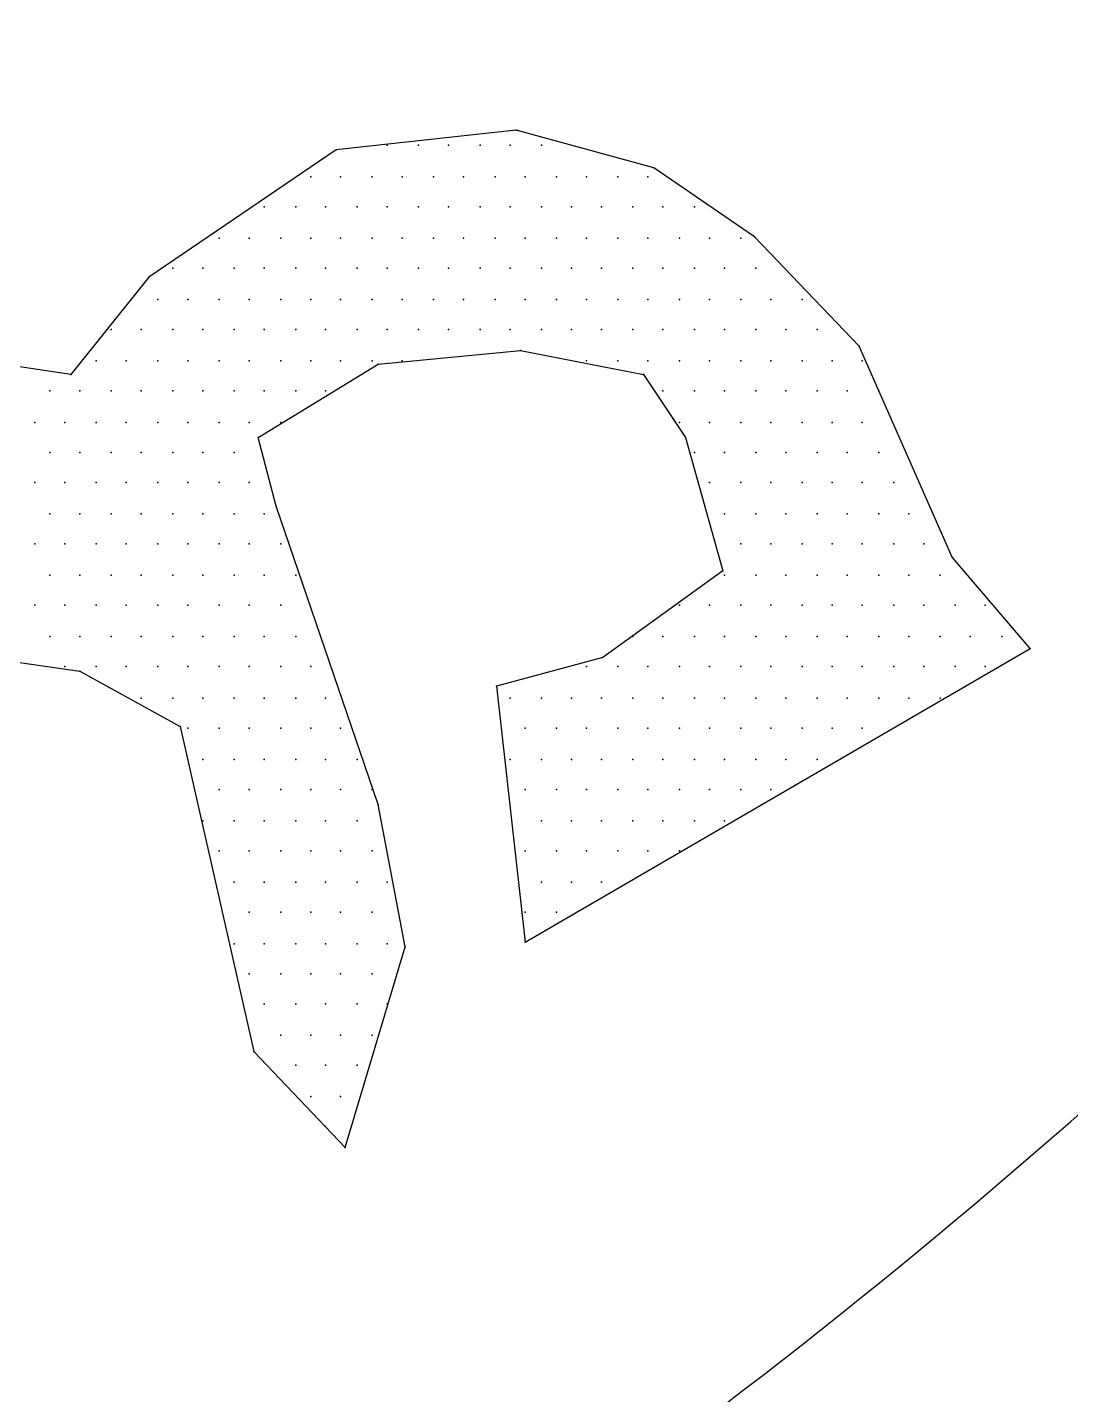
# Model space of a CAD drawing. Extents: x 204392 to 206166, y 706239 to 707835.
# Drawn here: x 204791.74 to 204799.09, y 707711.98 to 707721.62 of the extents above; entities that cross this region are included whole.
import ezdxf

# ---------------------------------------------------------------- set-up
doc = ezdxf.new("R2010")
doc.units = 0
doc.header["$LTSCALE"] = 7
doc.header["$MEASUREMENT"] = 0
doc.layers.add('FNCP001', color=2, linetype='Continuous')
doc.layers.add('KOTERET', color=1, linetype='Continuous')

# ---------------------------------------------------------------- blocks, each defined once
blk = doc.blocks.new('elips')
at = {"layer": 'KOTERET', "color": 1, "linetype": 'Continuous'}
for points in [[(183499.1831, 676929.4187, 0.06433), (183486.4417, 676932.9339, 0.055067), (183475.12, 676933.2717, 0.081051), (183461.7451, 676930.5218, 0.05642), (183453.2737, 676926.1409, 0.170965), (183446.7604, 676918.5457, 0.076819), (183445.7682, 676914.0539, 0.118306), (183447.3569, 676907.2082, 0.129737), (183452.4345, 676901.4391, 0.070189), (183462.3732, 676896.2032, 0.047922), (183469.826, 676894.3083, 0.049022), (183480.4932, 676893.543, 0.072792), (183496.0954, 676896.2454, 0.1248), (183506.3456, 676901.8508, 0.103709), (183511.9774, 676909.8156, 0.036886), (183512.3891, 676911.5627, 0.106536), (183512.1041, 676916.6878, 0.106243), (183507.037, 676924.4255, 0.106919), (183499.1831, 676929.4187)], [(183470.016, 676895.4537, 0.049045), (183480.4615, 676894.7042, 0.072972), (183495.7682, 676897.3644, 0.125195), (183505.5539, 676902.7006, 0.103069), (183510.8901, 676910.222, 0.035565), (183511.2437, 676911.7474, 0.105225), (183511.0009, 676916.3288, 0.105504), (183506.2242, 676923.6021, 0.107235), (183498.7609, 676928.3419, 0.064474), (183486.278, 676931.7833, 0.055181), (183475.1886, 676932.1158, 0.081162), (183462.1621, 676929.4398, 0.05669), (183453.886, 676925.1539, 0.171614), (183447.8425, 676918.1287, 0.076301), (183446.9293, 676914.0117, 0.117637), (183448.3967, 676907.7307, 0.130118), (183453.0995, 676902.3945, 0.070334), (183462.7691, 676897.2958, 0.047983), (183470.016, 676895.4537)]]:
    blk.add_lwpolyline(points, format="xyb", dxfattribs=at)
at = {"layer": 'KOTERET', "color": 2, "linetype": 'Continuous'}
for points in [[(183503.1418, 676905.7778), (183502.5084, 676905.7092)], [(183503.6274, 676905.6458), (183503.1418, 676905.7778)], [(183502.5084, 676905.7092), (183501.8486, 676905.2605)], [(183502.6878, 676905.725), (183502.6878, 676905.725)], [(183502.7987, 676905.725), (183502.7987, 676905.725)], [(183502.9042, 676905.725), (183502.9042, 676905.725)], [(183503.0151, 676905.725), (183503.0151, 676905.725)], [(183503.1206, 676905.725), (183503.1206, 676905.725)], [(183503.2315, 676905.725), (183503.2315, 676905.725)], [(183503.981, 676905.403), (183503.6274, 676905.6458)], [(183502.4187, 676905.6142), (183502.4187, 676905.6142)], [(183502.5242, 676905.6142), (183502.5242, 676905.6142)], [(183502.6351, 676905.6142), (183502.6351, 676905.6142)], [(183502.7406, 676905.6142), (183502.7406, 676905.6142)], [(183502.8515, 676905.6142), (183502.8515, 676905.6142)], [(183502.957, 676905.6142), (183502.957, 676905.6142)], [(183503.0679, 676905.6142), (183503.0679, 676905.6142)], [(183503.1734, 676905.6142), (183503.1734, 676905.6142)], [(183503.2843, 676905.6142), (183503.2843, 676905.6142)], [(183503.3898, 676905.6142), (183503.3898, 676905.6142)], [(183503.5007, 676905.6142), (183503.5007, 676905.6142)], [(183503.6062, 676905.6142), (183503.6062, 676905.6142)], [(183502.255, 676905.5086), (183502.255, 676905.5086)], [(183502.3659, 676905.5086), (183502.3659, 676905.5086)], [(183502.4714, 676905.5086), (183502.4714, 676905.5086)], [(183502.5823, 676905.5086), (183502.5823, 676905.5086)], [(183502.6878, 676905.5086), (183502.6878, 676905.5086)], [(183502.7987, 676905.5086), (183502.7987, 676905.5086)], [(183502.9042, 676905.5086), (183502.9042, 676905.5086)], [(183503.0151, 676905.5086), (183503.0151, 676905.5086)], [(183503.1206, 676905.5086), (183503.1206, 676905.5086)], [(183503.2315, 676905.5086), (183503.2315, 676905.5086)], [(183503.3371, 676905.5086), (183503.3371, 676905.5086)], [(183503.4426, 676905.5086), (183503.4426, 676905.5086)], [(183503.5535, 676905.5086), (183503.5535, 676905.5086)], [(183503.659, 676905.5086), (183503.659, 676905.5086)], [(183503.7699, 676905.5086), (183503.7699, 676905.5086)], [(183504.3505, 676905.0177), (183503.981, 676905.403)], [(183502.0967, 676905.3978), (183502.0967, 676905.3978)], [(183502.2022, 676905.3978), (183502.2022, 676905.3978)], [(183502.3131, 676905.3978), (183502.3131, 676905.3978)], [(183502.4187, 676905.3978), (183502.4187, 676905.3978)], [(183502.5242, 676905.3978), (183502.5242, 676905.3978)], [(183502.6351, 676905.3978), (183502.6351, 676905.3978)], [(183502.7406, 676905.3978), (183502.7406, 676905.3978)], [(183502.8515, 676905.3978), (183502.8515, 676905.3978)], [(183502.957, 676905.3978), (183502.957, 676905.3978)], [(183503.0679, 676905.3978), (183503.0679, 676905.3978)], [(183503.1734, 676905.3978), (183503.1734, 676905.3978)], [(183503.2843, 676905.3978), (183503.2843, 676905.3978)], [(183503.3898, 676905.3978), (183503.3898, 676905.3978)], [(183503.5007, 676905.3978), (183503.5007, 676905.3978)], [(183503.6062, 676905.3978), (183503.6062, 676905.3978)], [(183503.7171, 676905.3978), (183503.7171, 676905.3978)], [(183503.8226, 676905.3978), (183503.8226, 676905.3978)], [(183503.9335, 676905.3978), (183503.9335, 676905.3978)], [(183501.8486, 676905.2605), (183501.5741, 676904.9175)], [(183501.9331, 676905.2922), (183501.9331, 676905.2922)], [(183502.0386, 676905.2922), (183502.0386, 676905.2922)], [(183502.1495, 676905.2922), (183502.1495, 676905.2922)], [(183502.255, 676905.2922), (183502.255, 676905.2922)], [(183502.3659, 676905.2922), (183502.3659, 676905.2922)], [(183502.4714, 676905.2922), (183502.4714, 676905.2922)], [(183502.5823, 676905.2922), (183502.5823, 676905.2922)], [(183502.6878, 676905.2922), (183502.6878, 676905.2922)], [(183502.7987, 676905.2922), (183502.7987, 676905.2922)], [(183502.9042, 676905.2922), (183502.9042, 676905.2922)], [(183503.0151, 676905.2922), (183503.0151, 676905.2922)], [(183503.1206, 676905.2922), (183503.1206, 676905.2922)], [(183503.2315, 676905.2922), (183503.2315, 676905.2922)], [(183503.3371, 676905.2922), (183503.3371, 676905.2922)], [(183503.4426, 676905.2922), (183503.4426, 676905.2922)], [(183503.5535, 676905.2922), (183503.5535, 676905.2922)], [(183503.659, 676905.2922), (183503.659, 676905.2922)], [(183503.7699, 676905.2922), (183503.7699, 676905.2922)], [(183503.8754, 676905.2922), (183503.8754, 676905.2922)], [(183503.9863, 676905.2922), (183503.9863, 676905.2922)], [(183501.8803, 676905.1814), (183501.8803, 676905.1814)], [(183501.9858, 676905.1814), (183501.9858, 676905.1814)], [(183502.0967, 676905.1814), (183502.0967, 676905.1814)], [(183502.2022, 676905.1814), (183502.2022, 676905.1814)], [(183502.3131, 676905.1814), (183502.3131, 676905.1814)], [(183502.4187, 676905.1814), (183502.4187, 676905.1814)], [(183502.5242, 676905.1814), (183502.5242, 676905.1814)], [(183502.6351, 676905.1814), (183502.6351, 676905.1814)], [(183502.7406, 676905.1814), (183502.7406, 676905.1814)], [(183502.8515, 676905.1814), (183502.8515, 676905.1814)], [(183502.957, 676905.1814), (183502.957, 676905.1814)], [(183503.0679, 676905.1814), (183503.0679, 676905.1814)], [(183503.1734, 676905.1814), (183503.1734, 676905.1814)], [(183503.2843, 676905.1814), (183503.2843, 676905.1814)], [(183503.3898, 676905.1814), (183503.3898, 676905.1814)], [(183503.5007, 676905.1814), (183503.5007, 676905.1814)], [(183503.6062, 676905.1814), (183503.6062, 676905.1814)], [(183503.7171, 676905.1814), (183503.7171, 676905.1814)], [(183503.8226, 676905.1814), (183503.8226, 676905.1814)], [(183503.9335, 676905.1814), (183503.9335, 676905.1814)], [(183504.039, 676905.1814), (183504.039, 676905.1814)], [(183504.1499, 676905.1814), (183504.1499, 676905.1814)], [(183501.7167, 676905.0758), (183501.7167, 676905.0758)], [(183501.8222, 676905.0758), (183501.8222, 676905.0758)], [(183501.9331, 676905.0758), (183501.9331, 676905.0758)], [(183502.0386, 676905.0758), (183502.0386, 676905.0758)], [(183502.1495, 676905.0758), (183502.1495, 676905.0758)], [(183502.255, 676905.0758), (183502.255, 676905.0758)], [(183502.3659, 676905.0758), (183502.3659, 676905.0758)], [(183502.4714, 676905.0758), (183502.4714, 676905.0758)], [(183502.5823, 676905.0758), (183502.5823, 676905.0758)], [(183502.6878, 676905.0758), (183502.6878, 676905.0758)], [(183502.7987, 676905.0758), (183502.7987, 676905.0758)], [(183502.9042, 676905.0758), (183502.9042, 676905.0758)], [(183503.0151, 676905.0758), (183503.0151, 676905.0758)], [(183503.1206, 676905.0758), (183503.1206, 676905.0758)], [(183503.2315, 676905.0758), (183503.2315, 676905.0758)], [(183503.3371, 676905.0758), (183503.3371, 676905.0758)], [(183503.4426, 676905.0758), (183503.4426, 676905.0758)], [(183503.5535, 676905.0758), (183503.5535, 676905.0758)], [(183503.659, 676905.0758), (183503.659, 676905.0758)], [(183503.7699, 676905.0758), (183503.7699, 676905.0758)], [(183503.8754, 676905.0758), (183503.8754, 676905.0758)], [(183503.9863, 676905.0758), (183503.9863, 676905.0758)], [(183504.0918, 676905.0758), (183504.0918, 676905.0758)], [(183504.2027, 676905.0758), (183504.2027, 676905.0758)], [(183501.5741, 676904.9175), (183500.9091, 676905.0177)], [(183504.6777, 676904.2735), (183504.3505, 676905.0177)], [(183501.6639, 676904.965), (183501.6639, 676904.965)], [(183501.7694, 676904.965), (183501.7694, 676904.965)], [(183501.8803, 676904.965), (183501.8803, 676904.965)], [(183501.9858, 676904.965), (183501.9858, 676904.965)], [(183502.0967, 676904.965), (183502.0967, 676904.965)], [(183502.2022, 676904.965), (183502.2022, 676904.965)], [(183502.3131, 676904.965), (183502.3131, 676904.965)], [(183502.4187, 676904.965), (183502.4187, 676904.965)], [(183502.5242, 676904.965), (183502.5242, 676904.965)], [(183502.6351, 676904.965), (183502.6351, 676904.965)], [(183502.6562, 676904.9544), (183503.1576, 676905.0019)], [(183502.7406, 676904.965), (183502.7406, 676904.965)], [(183503.1576, 676905.0019), (183503.5904, 676904.9175)], [(183503.3898, 676904.965), (183503.3898, 676904.965)], [(183503.5007, 676904.965), (183503.5007, 676904.965)], [(183503.6062, 676904.965), (183503.6062, 676904.965)], [(183503.7171, 676904.965), (183503.7171, 676904.965)], [(183503.8226, 676904.965), (183503.8226, 676904.965)], [(183503.9335, 676904.965), (183503.9335, 676904.965)], [(183504.039, 676904.965), (183504.039, 676904.965)], [(183504.1499, 676904.965), (183504.1499, 676904.965)], [(183504.2555, 676904.965), (183504.2555, 676904.965)], [(183504.361, 676904.965), (183504.361, 676904.965)], [(183502.2339, 676904.6958), (183502.6562, 676904.9544)], [(183503.5904, 676904.9175), (183503.7382, 676904.6958)], [(183501.5003, 676904.8594), (183501.5003, 676904.8594)], [(183501.6058, 676904.8594), (183501.6058, 676904.8594)], [(183501.7167, 676904.8594), (183501.7167, 676904.8594)], [(183501.8222, 676904.8594), (183501.8222, 676904.8594)], [(183501.9331, 676904.8594), (183501.9331, 676904.8594)], [(183502.0386, 676904.8594), (183502.0386, 676904.8594)], [(183502.1495, 676904.8594), (183502.1495, 676904.8594)], [(183502.255, 676904.8594), (183502.255, 676904.8594)], [(183502.3659, 676904.8594), (183502.3659, 676904.8594)], [(183502.4714, 676904.8594), (183502.4714, 676904.8594)], [(183503.659, 676904.8594), (183503.659, 676904.8594)], [(183503.7699, 676904.8594), (183503.7699, 676904.8594)], [(183503.8754, 676904.8594), (183503.8754, 676904.8594)], [(183503.9863, 676904.8594), (183503.9863, 676904.8594)], [(183504.0918, 676904.8594), (183504.0918, 676904.8594)], [(183504.2027, 676904.8594), (183504.2027, 676904.8594)], [(183504.3082, 676904.8594), (183504.3082, 676904.8594)], [(183504.4191, 676904.8594), (183504.4191, 676904.8594)], [(183501.4475, 676904.7486), (183501.4475, 676904.7486)], [(183501.553, 676904.7486), (183501.553, 676904.7486)], [(183501.6639, 676904.7486), (183501.6639, 676904.7486)], [(183501.7694, 676904.7486), (183501.7694, 676904.7486)], [(183501.8803, 676904.7486), (183501.8803, 676904.7486)], [(183501.9858, 676904.7486), (183501.9858, 676904.7486)], [(183502.0967, 676904.7486), (183502.0967, 676904.7486)], [(183502.2022, 676904.7486), (183502.2022, 676904.7486)], [(183502.3131, 676904.7486), (183502.3131, 676904.7486)], [(183503.7171, 676904.7486), (183503.7171, 676904.7486)], [(183503.8226, 676904.7486), (183503.8226, 676904.7486)], [(183503.9335, 676904.7486), (183503.9335, 676904.7486)], [(183504.039, 676904.7486), (183504.039, 676904.7486)], [(183504.1499, 676904.7486), (183504.1499, 676904.7486)], [(183504.2555, 676904.7486), (183504.2555, 676904.7486)], [(183504.361, 676904.7486), (183504.361, 676904.7486)], [(183502.2973, 676904.453), (183502.2339, 676904.6958)], [(183503.7382, 676904.6958), (183503.8701, 676904.226)], [(183501.5003, 676904.643), (183501.5003, 676904.643)], [(183501.6058, 676904.643), (183501.6058, 676904.643)], [(183501.7167, 676904.643), (183501.7167, 676904.643)], [(183501.8222, 676904.643), (183501.8222, 676904.643)], [(183501.9331, 676904.643), (183501.9331, 676904.643)], [(183502.0386, 676904.643), (183502.0386, 676904.643)], [(183502.1495, 676904.643), (183502.1495, 676904.643)], [(183503.7699, 676904.643), (183503.7699, 676904.643)], [(183503.8754, 676904.643), (183503.8754, 676904.643)], [(183503.9863, 676904.643), (183503.9863, 676904.643)], [(183504.0918, 676904.643), (183504.0918, 676904.643)], [(183504.2027, 676904.643), (183504.2027, 676904.643)], [(183504.3082, 676904.643), (183504.3082, 676904.643)], [(183504.4191, 676904.643), (183504.4191, 676904.643)], [(183501.4475, 676904.5374), (183501.4475, 676904.5374)], [(183501.553, 676904.5374), (183501.553, 676904.5374)], [(183501.6639, 676904.5374), (183501.6639, 676904.5374)], [(183501.7694, 676904.5374), (183501.7694, 676904.5374)], [(183501.8803, 676904.5374), (183501.8803, 676904.5374)], [(183501.9858, 676904.5374), (183501.9858, 676904.5374)], [(183502.0967, 676904.5374), (183502.0967, 676904.5374)], [(183502.2022, 676904.5374), (183502.2022, 676904.5374)], [(183503.8226, 676904.5374), (183503.8226, 676904.5374)], [(183503.9335, 676904.5374), (183503.9335, 676904.5374)], [(183504.039, 676904.5374), (183504.039, 676904.5374)], [(183504.1499, 676904.5374), (183504.1499, 676904.5374)], [(183504.2555, 676904.5374), (183504.2555, 676904.5374)], [(183504.361, 676904.5374), (183504.361, 676904.5374)], [(183504.4719, 676904.5374), (183504.4719, 676904.5374)], [(183502.6562, 676903.4026), (183502.2973, 676904.453)], [(183501.5003, 676904.4266), (183501.5003, 676904.4266)], [(183501.6058, 676904.4266), (183501.6058, 676904.4266)], [(183501.7167, 676904.4266), (183501.7167, 676904.4266)], [(183501.8222, 676904.4266), (183501.8222, 676904.4266)], [(183501.9331, 676904.4266), (183501.9331, 676904.4266)], [(183502.0386, 676904.4266), (183502.0386, 676904.4266)], [(183502.1495, 676904.4266), (183502.1495, 676904.4266)], [(183502.255, 676904.4266), (183502.255, 676904.4266)], [(183503.8754, 676904.4266), (183503.8754, 676904.4266)], [(183503.9863, 676904.4266), (183503.9863, 676904.4266)], [(183504.0918, 676904.4266), (183504.0918, 676904.4266)], [(183504.2027, 676904.4266), (183504.2027, 676904.4266)], [(183504.3082, 676904.4266), (183504.3082, 676904.4266)], [(183504.4191, 676904.4266), (183504.4191, 676904.4266)], [(183504.5246, 676904.4266), (183504.5246, 676904.4266)], [(183501.4475, 676904.321), (183501.4475, 676904.321)], [(183501.553, 676904.321), (183501.553, 676904.321)], [(183501.6639, 676904.321), (183501.6639, 676904.321)], [(183501.7694, 676904.321), (183501.7694, 676904.321)], [(183501.8803, 676904.321), (183501.8803, 676904.321)], [(183501.9858, 676904.321), (183501.9858, 676904.321)], [(183502.0967, 676904.321), (183502.0967, 676904.321)], [(183502.2022, 676904.321), (183502.2022, 676904.321)], [(183502.3131, 676904.321), (183502.3131, 676904.321)], [(183503.9335, 676904.321), (183503.9335, 676904.321)], [(183504.039, 676904.321), (183504.039, 676904.321)], [(183504.1499, 676904.321), (183504.1499, 676904.321)], [(183504.2555, 676904.321), (183504.2555, 676904.321)], [(183504.361, 676904.321), (183504.361, 676904.321)], [(183504.4719, 676904.321), (183504.4719, 676904.321)], [(183504.5774, 676904.321), (183504.5774, 676904.321)], [(183504.9522, 676903.9515), (183504.6777, 676904.2735)], [(183501.5003, 676904.2102), (183501.5003, 676904.2102)], [(183501.6058, 676904.2102), (183501.6058, 676904.2102)], [(183501.7167, 676904.2102), (183501.7167, 676904.2102)], [(183501.8222, 676904.2102), (183501.8222, 676904.2102)], [(183501.9331, 676904.2102), (183501.9331, 676904.2102)], [(183502.0386, 676904.2102), (183502.0386, 676904.2102)], [(183502.1495, 676904.2102), (183502.1495, 676904.2102)], [(183502.255, 676904.2102), (183502.255, 676904.2102)], [(183502.3659, 676904.2102), (183502.3659, 676904.2102)], [(183503.8701, 676904.226), (183503.4479, 676903.9199)], [(183503.8754, 676904.2102), (183503.8754, 676904.2102)], [(183503.9863, 676904.2102), (183503.9863, 676904.2102)], [(183504.0918, 676904.2102), (183504.0918, 676904.2102)], [(183504.2027, 676904.2102), (183504.2027, 676904.2102)], [(183504.3082, 676904.2102), (183504.3082, 676904.2102)], [(183504.4191, 676904.2102), (183504.4191, 676904.2102)], [(183504.5246, 676904.2102), (183504.5246, 676904.2102)], [(183504.6355, 676904.2102), (183504.6355, 676904.2102)], [(183501.4475, 676904.1046), (183501.4475, 676904.1046)], [(183501.553, 676904.1046), (183501.553, 676904.1046)], [(183501.6639, 676904.1046), (183501.6639, 676904.1046)], [(183501.7694, 676904.1046), (183501.7694, 676904.1046)], [(183501.8803, 676904.1046), (183501.8803, 676904.1046)], [(183501.9858, 676904.1046), (183501.9858, 676904.1046)], [(183502.0967, 676904.1046), (183502.0967, 676904.1046)], [(183502.2022, 676904.1046), (183502.2022, 676904.1046)], [(183502.3131, 676904.1046), (183502.3131, 676904.1046)], [(183503.7171, 676904.1046), (183503.7171, 676904.1046)], [(183503.8226, 676904.1046), (183503.8226, 676904.1046)], [(183503.9335, 676904.1046), (183503.9335, 676904.1046)], [(183504.039, 676904.1046), (183504.039, 676904.1046)], [(183504.1499, 676904.1046), (183504.1499, 676904.1046)], [(183504.2555, 676904.1046), (183504.2555, 676904.1046)], [(183504.361, 676904.1046), (183504.361, 676904.1046)], [(183504.4719, 676904.1046), (183504.4719, 676904.1046)], [(183504.5774, 676904.1046), (183504.5774, 676904.1046)], [(183504.6883, 676904.1046), (183504.6883, 676904.1046)], [(183504.7938, 676904.1046), (183504.7938, 676904.1046)], [(183500.8299, 676903.9832), (183501.6058, 676903.8724)], [(183501.5003, 676903.9938), (183501.5003, 676903.9938)], [(183501.6058, 676903.9938), (183501.6058, 676903.9938)], [(183501.7167, 676903.9938), (183501.7167, 676903.9938)], [(183501.8222, 676903.9938), (183501.8222, 676903.9938)], [(183501.9331, 676903.9938), (183501.9331, 676903.9938)], [(183502.0386, 676903.9938), (183502.0386, 676903.9938)], [(183502.1495, 676903.9938), (183502.1495, 676903.9938)], [(183502.255, 676903.9938), (183502.255, 676903.9938)], [(183502.3659, 676903.9938), (183502.3659, 676903.9938)], [(183503.5535, 676903.9938), (183503.5535, 676903.9938)], [(183503.659, 676903.9938), (183503.659, 676903.9938)], [(183503.7699, 676903.9938), (183503.7699, 676903.9938)], [(183503.8754, 676903.9938), (183503.8754, 676903.9938)], [(183503.9863, 676903.9938), (183503.9863, 676903.9938)], [(183504.0918, 676903.9938), (183504.0918, 676903.9938)], [(183504.2027, 676903.9938), (183504.2027, 676903.9938)], [(183504.3082, 676903.9938), (183504.3082, 676903.9938)], [(183504.4191, 676903.9938), (183504.4191, 676903.9938)], [(183504.5246, 676903.9938), (183504.5246, 676903.9938)], [(183504.6355, 676903.9938), (183504.6355, 676903.9938)], [(183504.741, 676903.9938), (183504.741, 676903.9938)], [(183504.8519, 676903.9938), (183504.8519, 676903.9938)], [(183503.4479, 676903.9199), (183503.0731, 676903.8196)], [(183503.1734, 676902.917), (183504.9522, 676903.9515)], [(183501.553, 676903.8882), (183501.553, 676903.8882)], [(183501.6058, 676903.8724), (183501.9595, 676903.6771)], [(183501.6639, 676903.8882), (183501.6639, 676903.8882)], [(183501.7694, 676903.8882), (183501.7694, 676903.8882)], [(183501.8803, 676903.8882), (183501.8803, 676903.8882)], [(183501.9858, 676903.8882), (183501.9858, 676903.8882)], [(183502.0967, 676903.8882), (183502.0967, 676903.8882)], [(183502.2022, 676903.8882), (183502.2022, 676903.8882)], [(183502.3131, 676903.8882), (183502.3131, 676903.8882)], [(183502.4187, 676903.8882), (183502.4187, 676903.8882)], [(183503.3898, 676903.8882), (183503.3898, 676903.8882)], [(183503.5007, 676903.8882), (183503.5007, 676903.8882)], [(183503.6062, 676903.8882), (183503.6062, 676903.8882)], [(183503.7171, 676903.8882), (183503.7171, 676903.8882)], [(183503.8226, 676903.8882), (183503.8226, 676903.8882)], [(183503.9335, 676903.8882), (183503.9335, 676903.8882)], [(183504.039, 676903.8882), (183504.039, 676903.8882)], [(183504.1499, 676903.8882), (183504.1499, 676903.8882)], [(183504.2555, 676903.8882), (183504.2555, 676903.8882)], [(183504.361, 676903.8882), (183504.361, 676903.8882)], [(183504.4719, 676903.8882), (183504.4719, 676903.8882)], [(183504.5774, 676903.8882), (183504.5774, 676903.8882)], [(183504.6883, 676903.8882), (183504.6883, 676903.8882)], [(183504.7938, 676903.8882), (183504.7938, 676903.8882)], [(183503.0731, 676903.8196), (183503.1734, 676902.917)], [(183501.8222, 676903.7774), (183501.8222, 676903.7774)], [(183501.9331, 676903.7774), (183501.9331, 676903.7774)], [(183502.0386, 676903.7774), (183502.0386, 676903.7774)], [(183502.1495, 676903.7774), (183502.1495, 676903.7774)], [(183502.255, 676903.7774), (183502.255, 676903.7774)], [(183502.3659, 676903.7774), (183502.3659, 676903.7774)], [(183502.4714, 676903.7774), (183502.4714, 676903.7774)], [(183503.1206, 676903.7774), (183503.1206, 676903.7774)], [(183503.2315, 676903.7774), (183503.2315, 676903.7774)], [(183503.3371, 676903.7774), (183503.3371, 676903.7774)], [(183503.4426, 676903.7774), (183503.4426, 676903.7774)], [(183503.5535, 676903.7774), (183503.5535, 676903.7774)], [(183503.659, 676903.7774), (183503.659, 676903.7774)], [(183503.7699, 676903.7774), (183503.7699, 676903.7774)], [(183503.8754, 676903.7774), (183503.8754, 676903.7774)], [(183503.9863, 676903.7774), (183503.9863, 676903.7774)], [(183504.0918, 676903.7774), (183504.0918, 676903.7774)], [(183504.2027, 676903.7774), (183504.2027, 676903.7774)], [(183504.3082, 676903.7774), (183504.3082, 676903.7774)], [(183504.4191, 676903.7774), (183504.4191, 676903.7774)], [(183504.5246, 676903.7774), (183504.5246, 676903.7774)], [(183504.6355, 676903.7774), (183504.6355, 676903.7774)], [(183501.9595, 676903.6771), (183502.2181, 676902.5317)], [(183501.9858, 676903.6718), (183501.9858, 676903.6718)], [(183502.0967, 676903.6718), (183502.0967, 676903.6718)], [(183502.2022, 676903.6718), (183502.2022, 676903.6718)], [(183502.3131, 676903.6718), (183502.3131, 676903.6718)], [(183502.4187, 676903.6718), (183502.4187, 676903.6718)], [(183502.5242, 676903.6718), (183502.5242, 676903.6718)], [(183503.1734, 676903.6718), (183503.1734, 676903.6718)], [(183503.2843, 676903.6718), (183503.2843, 676903.6718)], [(183503.3898, 676903.6718), (183503.3898, 676903.6718)], [(183503.5007, 676903.6718), (183503.5007, 676903.6718)], [(183503.6062, 676903.6718), (183503.6062, 676903.6718)], [(183503.7171, 676903.6718), (183503.7171, 676903.6718)], [(183503.8226, 676903.6718), (183503.8226, 676903.6718)], [(183503.9335, 676903.6718), (183503.9335, 676903.6718)], [(183504.039, 676903.6718), (183504.039, 676903.6718)], [(183504.1499, 676903.6718), (183504.1499, 676903.6718)], [(183504.2555, 676903.6718), (183504.2555, 676903.6718)], [(183504.361, 676903.6718), (183504.361, 676903.6718)], [(183502.0386, 676903.561), (183502.0386, 676903.561)], [(183502.1495, 676903.561), (183502.1495, 676903.561)], [(183502.255, 676903.561), (183502.255, 676903.561)], [(183502.3659, 676903.561), (183502.3659, 676903.561)], [(183502.4714, 676903.561), (183502.4714, 676903.561)], [(183502.5823, 676903.561), (183502.5823, 676903.561)], [(183503.1206, 676903.561), (183503.1206, 676903.561)], [(183503.2315, 676903.561), (183503.2315, 676903.561)], [(183503.3371, 676903.561), (183503.3371, 676903.561)], [(183503.4426, 676903.561), (183503.4426, 676903.561)], [(183503.5535, 676903.561), (183503.5535, 676903.561)], [(183503.659, 676903.561), (183503.659, 676903.561)], [(183503.7699, 676903.561), (183503.7699, 676903.561)], [(183503.8754, 676903.561), (183503.8754, 676903.561)], [(183503.9863, 676903.561), (183503.9863, 676903.561)], [(183504.0918, 676903.561), (183504.0918, 676903.561)], [(183504.2027, 676903.561), (183504.2027, 676903.561)], [(183502.0967, 676903.4554), (183502.0967, 676903.4554)], [(183502.2022, 676903.4554), (183502.2022, 676903.4554)], [(183502.3131, 676903.4554), (183502.3131, 676903.4554)], [(183502.4187, 676903.4554), (183502.4187, 676903.4554)], [(183502.5242, 676903.4554), (183502.5242, 676903.4554)], [(183502.6351, 676903.4554), (183502.6351, 676903.4554)], [(183503.1734, 676903.4554), (183503.1734, 676903.4554)], [(183503.2843, 676903.4554), (183503.2843, 676903.4554)], [(183503.3898, 676903.4554), (183503.3898, 676903.4554)], [(183503.5007, 676903.4554), (183503.5007, 676903.4554)], [(183503.6062, 676903.4554), (183503.6062, 676903.4554)], [(183503.7171, 676903.4554), (183503.7171, 676903.4554)], [(183503.8226, 676903.4554), (183503.8226, 676903.4554)], [(183503.9335, 676903.4554), (183503.9335, 676903.4554)], [(183504.039, 676903.4554), (183504.039, 676903.4554)], [(183502.7512, 676902.9012), (183502.6562, 676903.4026)], [(183502.0386, 676903.3446), (183502.0386, 676903.3446)], [(183502.1495, 676903.3446), (183502.1495, 676903.3446)], [(183502.255, 676903.3446), (183502.255, 676903.3446)], [(183502.3659, 676903.3446), (183502.3659, 676903.3446)], [(183502.4714, 676903.3446), (183502.4714, 676903.3446)], [(183502.5823, 676903.3446), (183502.5823, 676903.3446)], [(183503.2315, 676903.3446), (183503.2315, 676903.3446)], [(183503.3371, 676903.3446), (183503.3371, 676903.3446)], [(183503.4426, 676903.3446), (183503.4426, 676903.3446)], [(183503.5535, 676903.3446), (183503.5535, 676903.3446)], [(183503.659, 676903.3446), (183503.659, 676903.3446)], [(183503.7699, 676903.3446), (183503.7699, 676903.3446)], [(183503.8754, 676903.3446), (183503.8754, 676903.3446)], [(183502.0967, 676903.239), (183502.0967, 676903.239)], [(183502.2022, 676903.239), (183502.2022, 676903.239)], [(183502.3131, 676903.239), (183502.3131, 676903.239)], [(183502.4187, 676903.239), (183502.4187, 676903.239)], [(183502.5242, 676903.239), (183502.5242, 676903.239)], [(183502.6351, 676903.239), (183502.6351, 676903.239)], [(183503.1734, 676903.239), (183503.1734, 676903.239)], [(183503.2843, 676903.239), (183503.2843, 676903.239)], [(183503.3898, 676903.239), (183503.3898, 676903.239)], [(183503.5007, 676903.239), (183503.5007, 676903.239)], [(183503.6062, 676903.239), (183503.6062, 676903.239)], [(183503.7171, 676903.239), (183503.7171, 676903.239)], [(183502.1495, 676903.1282), (183502.1495, 676903.1282)], [(183502.255, 676903.1282), (183502.255, 676903.1282)], [(183502.3659, 676903.1282), (183502.3659, 676903.1282)], [(183502.4714, 676903.1282), (183502.4714, 676903.1282)], [(183502.5823, 676903.1282), (183502.5823, 676903.1282)], [(183502.6878, 676903.1282), (183502.6878, 676903.1282)], [(183503.2315, 676903.1282), (183503.2315, 676903.1282)], [(183503.3371, 676903.1282), (183503.3371, 676903.1282)], [(183503.4426, 676903.1282), (183503.4426, 676903.1282)], [(183502.2022, 676903.0226), (183502.2022, 676903.0226)], [(183502.3131, 676903.0226), (183502.3131, 676903.0226)], [(183502.4187, 676903.0226), (183502.4187, 676903.0226)], [(183502.5242, 676903.0226), (183502.5242, 676903.0226)], [(183502.6351, 676903.0226), (183502.6351, 676903.0226)], [(183503.1734, 676903.0226), (183503.1734, 676903.0226)], [(183503.2843, 676903.0226), (183503.2843, 676903.0226)], [(183502.1495, 676902.9118), (183502.1495, 676902.9118)], [(183502.255, 676902.9118), (183502.255, 676902.9118)], [(183502.3659, 676902.9118), (183502.3659, 676902.9118)], [(183502.4714, 676902.9118), (183502.4714, 676902.9118)], [(183502.5401, 676902.1939), (183502.7512, 676902.9012)], [(183502.5823, 676902.9118), (183502.5823, 676902.9118)], [(183502.6878, 676902.9118), (183502.6878, 676902.9118)], [(183502.2022, 676902.8062), (183502.2022, 676902.8062)], [(183502.3131, 676902.8062), (183502.3131, 676902.8062)], [(183502.4187, 676902.8062), (183502.4187, 676902.8062)], [(183502.5242, 676902.8062), (183502.5242, 676902.8062)], [(183502.6351, 676902.8062), (183502.6351, 676902.8062)], [(183502.255, 676902.7006), (183502.255, 676902.7006)], [(183502.3659, 676902.7006), (183502.3659, 676902.7006)], [(183502.4714, 676902.7006), (183502.4714, 676902.7006)], [(183502.5823, 676902.7006), (183502.5823, 676902.7006)], [(183502.6878, 676902.7006), (183502.6878, 676902.7006)], [(183502.3131, 676902.5898), (183502.3131, 676902.5898)], [(183502.4187, 676902.5898), (183502.4187, 676902.5898)], [(183502.5242, 676902.5898), (183502.5242, 676902.5898)], [(183502.6351, 676902.5898), (183502.6351, 676902.5898)], [(183502.2181, 676902.5317), (183502.5401, 676902.1939)], [(183502.3659, 676902.4842), (183502.3659, 676902.4842)], [(183502.4714, 676902.4842), (183502.4714, 676902.4842)], [(183502.5823, 676902.4842), (183502.5823, 676902.4842)], [(183502.4187, 676902.3734), (183502.4187, 676902.3734)], [(183502.5242, 676902.3734), (183502.5242, 676902.3734)], [(183502.4714, 676902.2678), (183502.4714, 676902.2678)]]:
    blk.add_lwpolyline(points, dxfattribs=at)
at = {"layer": 'KOTERET', "color": 1}
for p in [(183503.1418, 676905.7778), (183503.1418, 676905.7778), (183502.5084, 676905.7092), (183502.5084, 676905.7092), (183502.6878, 676905.725), (183502.6878, 676905.725), (183502.7987, 676905.725), (183502.7987, 676905.725), (183502.9042, 676905.725), (183502.9042, 676905.725), (183503.0151, 676905.725), (183503.0151, 676905.725), (183503.1206, 676905.725), (183503.1206, 676905.725), (183503.2315, 676905.725), (183503.2315, 676905.725), (183503.6274, 676905.6458), (183503.6274, 676905.6458), (183502.4187, 676905.6142), (183502.4187, 676905.6142), (183502.5242, 676905.6142), (183502.5242, 676905.6142), (183502.6351, 676905.6142), (183502.6351, 676905.6142), (183502.7406, 676905.6142), (183502.7406, 676905.6142), (183502.8515, 676905.6142), (183502.8515, 676905.6142), (183502.957, 676905.6142), (183502.957, 676905.6142), (183503.0679, 676905.6142), (183503.0679, 676905.6142), (183503.1734, 676905.6142), (183503.1734, 676905.6142), (183503.2843, 676905.6142), (183503.2843, 676905.6142), (183503.3898, 676905.6142), (183503.3898, 676905.6142), (183503.5007, 676905.6142), (183503.5007, 676905.6142), (183503.6062, 676905.6142), (183503.6062, 676905.6142), (183502.255, 676905.5086), (183502.255, 676905.5086), (183502.3659, 676905.5086), (183502.3659, 676905.5086), (183502.4714, 676905.5086), (183502.4714, 676905.5086), (183502.5823, 676905.5086), (183502.5823, 676905.5086), (183502.6878, 676905.5086), (183502.6878, 676905.5086), (183502.7987, 676905.5086), (183502.7987, 676905.5086), (183502.9042, 676905.5086), (183502.9042, 676905.5086), (183503.0151, 676905.5086), (183503.0151, 676905.5086), (183503.1206, 676905.5086), (183503.1206, 676905.5086), (183503.2315, 676905.5086), (183503.2315, 676905.5086), (183503.3371, 676905.5086), (183503.3371, 676905.5086), (183503.4426, 676905.5086), (183503.4426, 676905.5086), (183503.5535, 676905.5086), (183503.5535, 676905.5086), (183503.659, 676905.5086), (183503.659, 676905.5086), (183503.7699, 676905.5086), (183503.7699, 676905.5086), (183503.981, 676905.403), (183503.981, 676905.403), (183502.0967, 676905.3978), (183502.0967, 676905.3978), (183502.2022, 676905.3978), (183502.2022, 676905.3978), (183502.3131, 676905.3978), (183502.3131, 676905.3978), (183502.4187, 676905.3978), (183502.4187, 676905.3978), (183502.5242, 676905.3978), (183502.5242, 676905.3978), (183502.6351, 676905.3978), (183502.6351, 676905.3978), (183502.7406, 676905.3978), (183502.7406, 676905.3978), (183502.8515, 676905.3978), (183502.8515, 676905.3978), (183502.957, 676905.3978), (183502.957, 676905.3978), (183503.0679, 676905.3978), (183503.0679, 676905.3978), (183503.1734, 676905.3978), (183503.1734, 676905.3978), (183503.2843, 676905.3978), (183503.2843, 676905.3978), (183503.3898, 676905.3978), (183503.3898, 676905.3978), (183503.5007, 676905.3978), (183503.5007, 676905.3978), (183503.6062, 676905.3978), (183503.6062, 676905.3978), (183503.7171, 676905.3978), (183503.7171, 676905.3978), (183503.8226, 676905.3978), (183503.8226, 676905.3978), (183503.9335, 676905.3978), (183503.9335, 676905.3978), (183501.8486, 676905.2605), (183501.8486, 676905.2605), (183501.9331, 676905.2922), (183501.9331, 676905.2922), (183502.0386, 676905.2922), (183502.0386, 676905.2922), (183502.1495, 676905.2922), (183502.1495, 676905.2922), (183502.255, 676905.2922), (183502.255, 676905.2922), (183502.3659, 676905.2922), (183502.3659, 676905.2922), (183502.4714, 676905.2922), (183502.4714, 676905.2922), (183502.5823, 676905.2922), (183502.5823, 676905.2922), (183502.6878, 676905.2922), (183502.6878, 676905.2922), (183502.7987, 676905.2922), (183502.7987, 676905.2922), (183502.9042, 676905.2922), (183502.9042, 676905.2922), (183503.0151, 676905.2922), (183503.0151, 676905.2922), (183503.1206, 676905.2922), (183503.1206, 676905.2922), (183503.2315, 676905.2922), (183503.2315, 676905.2922), (183503.3371, 676905.2922), (183503.3371, 676905.2922), (183503.4426, 676905.2922), (183503.4426, 676905.2922), (183503.5535, 676905.2922), (183503.5535, 676905.2922), (183503.659, 676905.2922), (183503.659, 676905.2922), (183503.7699, 676905.2922), (183503.7699, 676905.2922), (183503.8754, 676905.2922), (183503.8754, 676905.2922), (183503.9863, 676905.2922), (183503.9863, 676905.2922), (183501.8803, 676905.1814), (183501.8803, 676905.1814), (183501.9858, 676905.1814), (183501.9858, 676905.1814), (183502.0967, 676905.1814), (183502.0967, 676905.1814), (183502.2022, 676905.1814), (183502.2022, 676905.1814), (183502.3131, 676905.1814), (183502.3131, 676905.1814), (183502.4187, 676905.1814), (183502.4187, 676905.1814), (183502.5242, 676905.1814), (183502.5242, 676905.1814), (183502.6351, 676905.1814), (183502.6351, 676905.1814), (183502.7406, 676905.1814), (183502.7406, 676905.1814), (183502.8515, 676905.1814), (183502.8515, 676905.1814), (183502.957, 676905.1814), (183502.957, 676905.1814), (183503.0679, 676905.1814), (183503.0679, 676905.1814), (183503.1734, 676905.1814), (183503.1734, 676905.1814), (183503.2843, 676905.1814), (183503.2843, 676905.1814), (183503.3898, 676905.1814), (183503.3898, 676905.1814), (183503.5007, 676905.1814), (183503.5007, 676905.1814), (183503.6062, 676905.1814), (183503.6062, 676905.1814), (183503.7171, 676905.1814), (183503.7171, 676905.1814), (183503.8226, 676905.1814), (183503.8226, 676905.1814), (183503.9335, 676905.1814), (183503.9335, 676905.1814), (183504.039, 676905.1814), (183504.039, 676905.1814), (183504.1499, 676905.1814), (183504.1499, 676905.1814), (183501.7167, 676905.0758), (183501.7167, 676905.0758), (183501.8222, 676905.0758), (183501.8222, 676905.0758), (183501.9331, 676905.0758), (183501.9331, 676905.0758), (183502.0386, 676905.0758), (183502.0386, 676905.0758), (183502.1495, 676905.0758), (183502.1495, 676905.0758), (183502.255, 676905.0758), (183502.255, 676905.0758), (183502.3659, 676905.0758), (183502.3659, 676905.0758), (183502.4714, 676905.0758), (183502.4714, 676905.0758), (183502.5823, 676905.0758), (183502.5823, 676905.0758), (183502.6878, 676905.0758), (183502.6878, 676905.0758), (183502.7987, 676905.0758), (183502.7987, 676905.0758), (183502.9042, 676905.0758), (183502.9042, 676905.0758), (183503.0151, 676905.0758), (183503.0151, 676905.0758), (183503.1206, 676905.0758), (183503.1206, 676905.0758), (183503.2315, 676905.0758), (183503.2315, 676905.0758), (183503.3371, 676905.0758), (183503.3371, 676905.0758), (183503.4426, 676905.0758), (183503.4426, 676905.0758), (183503.5535, 676905.0758), (183503.5535, 676905.0758), (183503.659, 676905.0758), (183503.659, 676905.0758), (183503.7699, 676905.0758), (183503.7699, 676905.0758), (183503.8754, 676905.0758), (183503.8754, 676905.0758), (183503.9863, 676905.0758), (183503.9863, 676905.0758), (183504.0918, 676905.0758), (183504.0918, 676905.0758), (183504.2027, 676905.0758), (183504.2027, 676905.0758), (183504.3505, 676905.0177), (183504.3505, 676905.0177), (183501.6639, 676904.965), (183501.6639, 676904.965), (183501.7694, 676904.965), (183501.7694, 676904.965), (183501.8803, 676904.965), (183501.8803, 676904.965), (183501.9858, 676904.965), (183501.9858, 676904.965), (183502.0967, 676904.965), (183502.0967, 676904.965), (183502.2022, 676904.965), (183502.2022, 676904.965), (183502.3131, 676904.965), (183502.3131, 676904.965), (183502.4187, 676904.965), (183502.4187, 676904.965), (183502.5242, 676904.965), (183502.5242, 676904.965), (183502.6351, 676904.965), (183502.6351, 676904.965), (183502.7406, 676904.965), (183502.7406, 676904.965), (183503.1576, 676905.0019), (183503.1576, 676905.0019), (183503.3898, 676904.965), (183503.3898, 676904.965), (183503.5007, 676904.965), (183503.5007, 676904.965), (183503.6062, 676904.965), (183503.6062, 676904.965), (183503.7171, 676904.965), (183503.7171, 676904.965), (183503.8226, 676904.965), (183503.8226, 676904.965), (183503.9335, 676904.965), (183503.9335, 676904.965), (183504.039, 676904.965), (183504.039, 676904.965), (183504.1499, 676904.965), (183504.1499, 676904.965), (183504.2555, 676904.965), (183504.2555, 676904.965), (183504.361, 676904.965), (183504.361, 676904.965), (183501.5741, 676904.9175), (183501.5741, 676904.9175), (183502.6562, 676904.9544), (183502.6562, 676904.9544), (183503.5904, 676904.9175), (183503.5904, 676904.9175), (183501.5003, 676904.8594), (183501.5003, 676904.8594), (183501.6058, 676904.8594), (183501.6058, 676904.8594), (183501.7167, 676904.8594), (183501.7167, 676904.8594), (183501.8222, 676904.8594), (183501.8222, 676904.8594), (183501.9331, 676904.8594), (183501.9331, 676904.8594), (183502.0386, 676904.8594), (183502.0386, 676904.8594), (183502.1495, 676904.8594), (183502.1495, 676904.8594), (183502.255, 676904.8594), (183502.255, 676904.8594), (183502.3659, 676904.8594), (183502.3659, 676904.8594), (183502.4714, 676904.8594), (183502.4714, 676904.8594), (183503.659, 676904.8594), (183503.659, 676904.8594), (183503.7699, 676904.8594), (183503.7699, 676904.8594), (183503.8754, 676904.8594), (183503.8754, 676904.8594), (183503.9863, 676904.8594), (183503.9863, 676904.8594), (183504.0918, 676904.8594), (183504.0918, 676904.8594), (183504.2027, 676904.8594), (183504.2027, 676904.8594), (183504.3082, 676904.8594), (183504.3082, 676904.8594), (183504.4191, 676904.8594), (183504.4191, 676904.8594), (183501.4475, 676904.7486), (183501.4475, 676904.7486), (183501.553, 676904.7486), (183501.553, 676904.7486), (183501.6639, 676904.7486), (183501.6639, 676904.7486), (183501.7694, 676904.7486), (183501.7694, 676904.7486), (183501.8803, 676904.7486), (183501.8803, 676904.7486), (183501.9858, 676904.7486), (183501.9858, 676904.7486), (183502.0967, 676904.7486), (183502.0967, 676904.7486), (183502.2022, 676904.7486), (183502.2022, 676904.7486), (183502.3131, 676904.7486), (183502.3131, 676904.7486), (183503.7171, 676904.7486), (183503.7171, 676904.7486), (183503.8226, 676904.7486), (183503.8226, 676904.7486), (183503.9335, 676904.7486), (183503.9335, 676904.7486), (183504.039, 676904.7486), (183504.039, 676904.7486), (183504.1499, 676904.7486), (183504.1499, 676904.7486), (183504.2555, 676904.7486), (183504.2555, 676904.7486), (183504.361, 676904.7486), (183504.361, 676904.7486), (183502.2339, 676904.6958), (183502.2339, 676904.6958), (183503.7382, 676904.6958), (183503.7382, 676904.6958), (183501.5003, 676904.643), (183501.5003, 676904.643), (183501.6058, 676904.643), (183501.6058, 676904.643), (183501.7167, 676904.643), (183501.7167, 676904.643), (183501.8222, 676904.643), (183501.8222, 676904.643), (183501.9331, 676904.643), (183501.9331, 676904.643), (183502.0386, 676904.643), (183502.0386, 676904.643), (183502.1495, 676904.643), (183502.1495, 676904.643), (183503.7699, 676904.643), (183503.7699, 676904.643), (183503.8754, 676904.643), (183503.8754, 676904.643), (183503.9863, 676904.643), (183503.9863, 676904.643), (183504.0918, 676904.643), (183504.0918, 676904.643), (183504.2027, 676904.643), (183504.2027, 676904.643), (183504.3082, 676904.643), (183504.3082, 676904.643), (183504.4191, 676904.643), (183504.4191, 676904.643), (183501.4475, 676904.5374), (183501.4475, 676904.5374), (183501.553, 676904.5374), (183501.553, 676904.5374), (183501.6639, 676904.5374), (183501.6639, 676904.5374), (183501.7694, 676904.5374), (183501.7694, 676904.5374), (183501.8803, 676904.5374), (183501.8803, 676904.5374), (183501.9858, 676904.5374), (183501.9858, 676904.5374), (183502.0967, 676904.5374), (183502.0967, 676904.5374), (183502.2022, 676904.5374), (183502.2022, 676904.5374), (183503.8226, 676904.5374), (183503.8226, 676904.5374), (183503.9335, 676904.5374), (183503.9335, 676904.5374), (183504.039, 676904.5374), (183504.039, 676904.5374), (183504.1499, 676904.5374), (183504.1499, 676904.5374), (183504.2555, 676904.5374), (183504.2555, 676904.5374), (183504.361, 676904.5374), (183504.361, 676904.5374), (183504.4719, 676904.5374), (183504.4719, 676904.5374), (183502.2973, 676904.453), (183502.2973, 676904.453), (183501.5003, 676904.4266), (183501.5003, 676904.4266), (183501.6058, 676904.4266), (183501.6058, 676904.4266), (183501.7167, 676904.4266), (183501.7167, 676904.4266), (183501.8222, 676904.4266), (183501.8222, 676904.4266), (183501.9331, 676904.4266), (183501.9331, 676904.4266), (183502.0386, 676904.4266), (183502.0386, 676904.4266), (183502.1495, 676904.4266), (183502.1495, 676904.4266), (183502.255, 676904.4266), (183502.255, 676904.4266), (183503.8754, 676904.4266), (183503.8754, 676904.4266), (183503.9863, 676904.4266), (183503.9863, 676904.4266), (183504.0918, 676904.4266), (183504.0918, 676904.4266), (183504.2027, 676904.4266), (183504.2027, 676904.4266), (183504.3082, 676904.4266), (183504.3082, 676904.4266), (183504.4191, 676904.4266), (183504.4191, 676904.4266), (183504.5246, 676904.4266), (183504.5246, 676904.4266), (183501.4475, 676904.321), (183501.4475, 676904.321), (183501.553, 676904.321), (183501.553, 676904.321), (183501.6639, 676904.321), (183501.6639, 676904.321), (183501.7694, 676904.321), (183501.7694, 676904.321), (183501.8803, 676904.321), (183501.8803, 676904.321), (183501.9858, 676904.321), (183501.9858, 676904.321), (183502.0967, 676904.321), (183502.0967, 676904.321), (183502.2022, 676904.321), (183502.2022, 676904.321), (183502.3131, 676904.321), (183502.3131, 676904.321), (183503.9335, 676904.321), (183503.9335, 676904.321), (183504.039, 676904.321), (183504.039, 676904.321), (183504.1499, 676904.321), (183504.1499, 676904.321), (183504.2555, 676904.321), (183504.2555, 676904.321), (183504.361, 676904.321), (183504.361, 676904.321), (183504.4719, 676904.321), (183504.4719, 676904.321), (183504.5774, 676904.321), (183504.5774, 676904.321), (183504.6777, 676904.2735), (183504.6777, 676904.2735), (183501.5003, 676904.2102), (183501.5003, 676904.2102), (183501.6058, 676904.2102), (183501.6058, 676904.2102), (183501.7167, 676904.2102), (183501.7167, 676904.2102), (183501.8222, 676904.2102), (183501.8222, 676904.2102), (183501.9331, 676904.2102), (183501.9331, 676904.2102), (183502.0386, 676904.2102), (183502.0386, 676904.2102), (183502.1495, 676904.2102), (183502.1495, 676904.2102), (183502.255, 676904.2102), (183502.255, 676904.2102), (183502.3659, 676904.2102), (183502.3659, 676904.2102), (183503.8701, 676904.226), (183503.8701, 676904.226), (183503.8754, 676904.2102), (183503.8754, 676904.2102), (183503.9863, 676904.2102), (183503.9863, 676904.2102), (183504.0918, 676904.2102), (183504.0918, 676904.2102), (183504.2027, 676904.2102), (183504.2027, 676904.2102), (183504.3082, 676904.2102), (183504.3082, 676904.2102), (183504.4191, 676904.2102), (183504.4191, 676904.2102), (183504.5246, 676904.2102), (183504.5246, 676904.2102), (183504.6355, 676904.2102), (183504.6355, 676904.2102), (183501.4475, 676904.1046), (183501.4475, 676904.1046), (183501.553, 676904.1046), (183501.553, 676904.1046), (183501.6639, 676904.1046), (183501.6639, 676904.1046), (183501.7694, 676904.1046), (183501.7694, 676904.1046), (183501.8803, 676904.1046), (183501.8803, 676904.1046), (183501.9858, 676904.1046), (183501.9858, 676904.1046), (183502.0967, 676904.1046), (183502.0967, 676904.1046), (183502.2022, 676904.1046), (183502.2022, 676904.1046), (183502.3131, 676904.1046), (183502.3131, 676904.1046), (183503.7171, 676904.1046), (183503.7171, 676904.1046), (183503.8226, 676904.1046), (183503.8226, 676904.1046), (183503.9335, 676904.1046), (183503.9335, 676904.1046), (183504.039, 676904.1046), (183504.039, 676904.1046), (183504.1499, 676904.1046), (183504.1499, 676904.1046), (183504.2555, 676904.1046), (183504.2555, 676904.1046), (183504.361, 676904.1046), (183504.361, 676904.1046), (183504.4719, 676904.1046), (183504.4719, 676904.1046), (183504.5774, 676904.1046), (183504.5774, 676904.1046), (183504.6883, 676904.1046), (183504.6883, 676904.1046), (183504.7938, 676904.1046), (183504.7938, 676904.1046), (183501.5003, 676903.9938), (183501.5003, 676903.9938), (183501.6058, 676903.9938), (183501.6058, 676903.9938), (183501.7167, 676903.9938), (183501.7167, 676903.9938), (183501.8222, 676903.9938), (183501.8222, 676903.9938), (183501.9331, 676903.9938), (183501.9331, 676903.9938), (183502.0386, 676903.9938), (183502.0386, 676903.9938), (183502.1495, 676903.9938), (183502.1495, 676903.9938), (183502.255, 676903.9938), (183502.255, 676903.9938), (183502.3659, 676903.9938), (183502.3659, 676903.9938), (183503.5535, 676903.9938), (183503.5535, 676903.9938), (183503.659, 676903.9938), (183503.659, 676903.9938), (183503.7699, 676903.9938), (183503.7699, 676903.9938), (183503.8754, 676903.9938), (183503.8754, 676903.9938), (183503.9863, 676903.9938), (183503.9863, 676903.9938), (183504.0918, 676903.9938), (183504.0918, 676903.9938), (183504.2027, 676903.9938), (183504.2027, 676903.9938), (183504.3082, 676903.9938), (183504.3082, 676903.9938), (183504.4191, 676903.9938), (183504.4191, 676903.9938), (183504.5246, 676903.9938), (183504.5246, 676903.9938), (183504.6355, 676903.9938), (183504.6355, 676903.9938), (183504.741, 676903.9938), (183504.741, 676903.9938), (183504.8519, 676903.9938), (183504.8519, 676903.9938), (183503.4479, 676903.9199), (183503.4479, 676903.9199), (183504.9522, 676903.9515), (183504.9522, 676903.9515), (183501.553, 676903.8882), (183501.553, 676903.8882), (183501.6058, 676903.8724), (183501.6058, 676903.8724), (183501.6639, 676903.8882), (183501.6639, 676903.8882), (183501.7694, 676903.8882), (183501.7694, 676903.8882), (183501.8803, 676903.8882), (183501.8803, 676903.8882), (183501.9858, 676903.8882), (183501.9858, 676903.8882), (183502.0967, 676903.8882), (183502.0967, 676903.8882), (183502.2022, 676903.8882), (183502.2022, 676903.8882), (183502.3131, 676903.8882), (183502.3131, 676903.8882), (183502.4187, 676903.8882), (183502.4187, 676903.8882), (183503.3898, 676903.8882), (183503.3898, 676903.8882), (183503.5007, 676903.8882), (183503.5007, 676903.8882), (183503.6062, 676903.8882), (183503.6062, 676903.8882), (183503.7171, 676903.8882), (183503.7171, 676903.8882), (183503.8226, 676903.8882), (183503.8226, 676903.8882), (183503.9335, 676903.8882), (183503.9335, 676903.8882), (183504.039, 676903.8882), (183504.039, 676903.8882), (183504.1499, 676903.8882), (183504.1499, 676903.8882), (183504.2555, 676903.8882), (183504.2555, 676903.8882), (183504.361, 676903.8882), (183504.361, 676903.8882), (183504.4719, 676903.8882), (183504.4719, 676903.8882), (183504.5774, 676903.8882), (183504.5774, 676903.8882), (183504.6883, 676903.8882), (183504.6883, 676903.8882), (183504.7938, 676903.8882), (183504.7938, 676903.8882), (183503.0731, 676903.8196), (183503.0731, 676903.8196), (183501.8222, 676903.7774), (183501.8222, 676903.7774), (183501.9331, 676903.7774), (183501.9331, 676903.7774), (183502.0386, 676903.7774), (183502.0386, 676903.7774), (183502.1495, 676903.7774), (183502.1495, 676903.7774), (183502.255, 676903.7774), (183502.255, 676903.7774), (183502.3659, 676903.7774), (183502.3659, 676903.7774), (183502.4714, 676903.7774), (183502.4714, 676903.7774), (183503.1206, 676903.7774), (183503.1206, 676903.7774), (183503.2315, 676903.7774), (183503.2315, 676903.7774), (183503.3371, 676903.7774), (183503.3371, 676903.7774), (183503.4426, 676903.7774), (183503.4426, 676903.7774), (183503.5535, 676903.7774), (183503.5535, 676903.7774), (183503.659, 676903.7774), (183503.659, 676903.7774), (183503.7699, 676903.7774), (183503.7699, 676903.7774), (183503.8754, 676903.7774), (183503.8754, 676903.7774), (183503.9863, 676903.7774), (183503.9863, 676903.7774), (183504.0918, 676903.7774), (183504.0918, 676903.7774), (183504.2027, 676903.7774), (183504.2027, 676903.7774), (183504.3082, 676903.7774), (183504.3082, 676903.7774), (183504.4191, 676903.7774), (183504.4191, 676903.7774), (183504.5246, 676903.7774), (183504.5246, 676903.7774), (183504.6355, 676903.7774), (183504.6355, 676903.7774), (183501.9595, 676903.6771), (183501.9595, 676903.6771), (183501.9858, 676903.6718), (183501.9858, 676903.6718), (183502.0967, 676903.6718), (183502.0967, 676903.6718), (183502.2022, 676903.6718), (183502.2022, 676903.6718), (183502.3131, 676903.6718), (183502.3131, 676903.6718), (183502.4187, 676903.6718), (183502.4187, 676903.6718), (183502.5242, 676903.6718), (183502.5242, 676903.6718), (183503.1734, 676903.6718), (183503.1734, 676903.6718), (183503.2843, 676903.6718), (183503.2843, 676903.6718), (183503.3898, 676903.6718), (183503.3898, 676903.6718), (183503.5007, 676903.6718), (183503.5007, 676903.6718), (183503.6062, 676903.6718), (183503.6062, 676903.6718), (183503.7171, 676903.6718), (183503.7171, 676903.6718), (183503.8226, 676903.6718), (183503.8226, 676903.6718), (183503.9335, 676903.6718), (183503.9335, 676903.6718), (183504.039, 676903.6718), (183504.039, 676903.6718), (183504.1499, 676903.6718), (183504.1499, 676903.6718), (183504.2555, 676903.6718), (183504.2555, 676903.6718), (183504.361, 676903.6718), (183504.361, 676903.6718), (183502.0386, 676903.561), (183502.0386, 676903.561), (183502.1495, 676903.561), (183502.1495, 676903.561), (183502.255, 676903.561), (183502.255, 676903.561), (183502.3659, 676903.561), (183502.3659, 676903.561), (183502.4714, 676903.561), (183502.4714, 676903.561), (183502.5823, 676903.561), (183502.5823, 676903.561), (183503.1206, 676903.561), (183503.1206, 676903.561), (183503.2315, 676903.561), (183503.2315, 676903.561), (183503.3371, 676903.561), (183503.3371, 676903.561), (183503.4426, 676903.561), (183503.4426, 676903.561), (183503.5535, 676903.561), (183503.5535, 676903.561), (183503.659, 676903.561), (183503.659, 676903.561), (183503.7699, 676903.561), (183503.7699, 676903.561), (183503.8754, 676903.561), (183503.8754, 676903.561), (183503.9863, 676903.561), (183503.9863, 676903.561), (183504.0918, 676903.561), (183504.0918, 676903.561), (183504.2027, 676903.561), (183504.2027, 676903.561), (183502.0967, 676903.4554), (183502.0967, 676903.4554), (183502.2022, 676903.4554), (183502.2022, 676903.4554), (183502.3131, 676903.4554), (183502.3131, 676903.4554), (183502.4187, 676903.4554), (183502.4187, 676903.4554), (183502.5242, 676903.4554), (183502.5242, 676903.4554), (183502.6351, 676903.4554), (183502.6351, 676903.4554), (183503.1734, 676903.4554), (183503.1734, 676903.4554), (183503.2843, 676903.4554), (183503.2843, 676903.4554), (183503.3898, 676903.4554), (183503.3898, 676903.4554), (183503.5007, 676903.4554), (183503.5007, 676903.4554), (183503.6062, 676903.4554), (183503.6062, 676903.4554), (183503.7171, 676903.4554), (183503.7171, 676903.4554), (183503.8226, 676903.4554), (183503.8226, 676903.4554), (183503.9335, 676903.4554), (183503.9335, 676903.4554), (183504.039, 676903.4554), (183504.039, 676903.4554), (183502.6562, 676903.4026), (183502.6562, 676903.4026), (183502.0386, 676903.3446), (183502.0386, 676903.3446), (183502.1495, 676903.3446), (183502.1495, 676903.3446), (183502.255, 676903.3446), (183502.255, 676903.3446), (183502.3659, 676903.3446), (183502.3659, 676903.3446), (183502.4714, 676903.3446), (183502.4714, 676903.3446), (183502.5823, 676903.3446), (183502.5823, 676903.3446), (183503.2315, 676903.3446), (183503.2315, 676903.3446), (183503.3371, 676903.3446), (183503.3371, 676903.3446), (183503.4426, 676903.3446), (183503.4426, 676903.3446), (183503.5535, 676903.3446), (183503.5535, 676903.3446), (183503.659, 676903.3446), (183503.659, 676903.3446), (183503.7699, 676903.3446), (183503.7699, 676903.3446), (183503.8754, 676903.3446), (183503.8754, 676903.3446), (183502.0967, 676903.239), (183502.0967, 676903.239), (183502.2022, 676903.239), (183502.2022, 676903.239), (183502.3131, 676903.239), (183502.3131, 676903.239), (183502.4187, 676903.239), (183502.4187, 676903.239), (183502.5242, 676903.239), (183502.5242, 676903.239), (183502.6351, 676903.239), (183502.6351, 676903.239), (183503.1734, 676903.239), (183503.1734, 676903.239), (183503.2843, 676903.239), (183503.2843, 676903.239), (183503.3898, 676903.239), (183503.3898, 676903.239), (183503.5007, 676903.239), (183503.5007, 676903.239), (183503.6062, 676903.239), (183503.6062, 676903.239), (183503.7171, 676903.239), (183503.7171, 676903.239), (183502.1495, 676903.1282), (183502.1495, 676903.1282), (183502.255, 676903.1282), (183502.255, 676903.1282), (183502.3659, 676903.1282), (183502.3659, 676903.1282), (183502.4714, 676903.1282), (183502.4714, 676903.1282), (183502.5823, 676903.1282), (183502.5823, 676903.1282), (183502.6878, 676903.1282), (183502.6878, 676903.1282), (183503.2315, 676903.1282), (183503.2315, 676903.1282), (183503.3371, 676903.1282), (183503.3371, 676903.1282), (183503.4426, 676903.1282), (183503.4426, 676903.1282), (183502.2022, 676903.0226), (183502.2022, 676903.0226), (183502.3131, 676903.0226), (183502.3131, 676903.0226), (183502.4187, 676903.0226), (183502.4187, 676903.0226), (183502.5242, 676903.0226), (183502.5242, 676903.0226), (183502.6351, 676903.0226), (183502.6351, 676903.0226), (183503.1734, 676903.0226), (183503.1734, 676903.0226), (183503.2843, 676903.0226), (183503.2843, 676903.0226), (183502.1495, 676902.9118), (183502.1495, 676902.9118), (183502.255, 676902.9118), (183502.255, 676902.9118), (183502.3659, 676902.9118), (183502.3659, 676902.9118), (183502.4714, 676902.9118), (183502.4714, 676902.9118), (183502.5823, 676902.9118), (183502.5823, 676902.9118), (183502.6878, 676902.9118), (183502.6878, 676902.9118), (183502.7512, 676902.9012), (183502.7512, 676902.9012), (183503.1734, 676902.917), (183503.1734, 676902.917), (183502.2022, 676902.8062), (183502.2022, 676902.8062), (183502.3131, 676902.8062), (183502.3131, 676902.8062), (183502.4187, 676902.8062), (183502.4187, 676902.8062), (183502.5242, 676902.8062), (183502.5242, 676902.8062), (183502.6351, 676902.8062), (183502.6351, 676902.8062), (183502.255, 676902.7006), (183502.255, 676902.7006), (183502.3659, 676902.7006), (183502.3659, 676902.7006), (183502.4714, 676902.7006), (183502.4714, 676902.7006), (183502.5823, 676902.7006), (183502.5823, 676902.7006), (183502.6878, 676902.7006), (183502.6878, 676902.7006), (183502.3131, 676902.5898), (183502.3131, 676902.5898), (183502.4187, 676902.5898), (183502.4187, 676902.5898), (183502.5242, 676902.5898), (183502.5242, 676902.5898), (183502.6351, 676902.5898), (183502.6351, 676902.5898), (183502.2181, 676902.5317), (183502.2181, 676902.5317), (183502.3659, 676902.4842), (183502.3659, 676902.4842), (183502.4714, 676902.4842), (183502.4714, 676902.4842), (183502.5823, 676902.4842), (183502.5823, 676902.4842), (183502.4187, 676902.3734), (183502.4187, 676902.3734), (183502.5242, 676902.3734), (183502.5242, 676902.3734), (183502.4714, 676902.2678), (183502.4714, 676902.2678), (183502.5401, 676902.1939), (183502.5401, 676902.1939)]:
    blk.add_point(p, dxfattribs=at)

msp = doc.modelspace()

# ---------------------------------------------------------------- block references
at = {"layer": 'FNCP001', "xscale": 2, "yscale": 2, "zscale": 2}
msp.add_blockref('elips', (-162211.0999, -646090.6624), dxfattribs=at)

doc.saveas('drawing.dxf')
